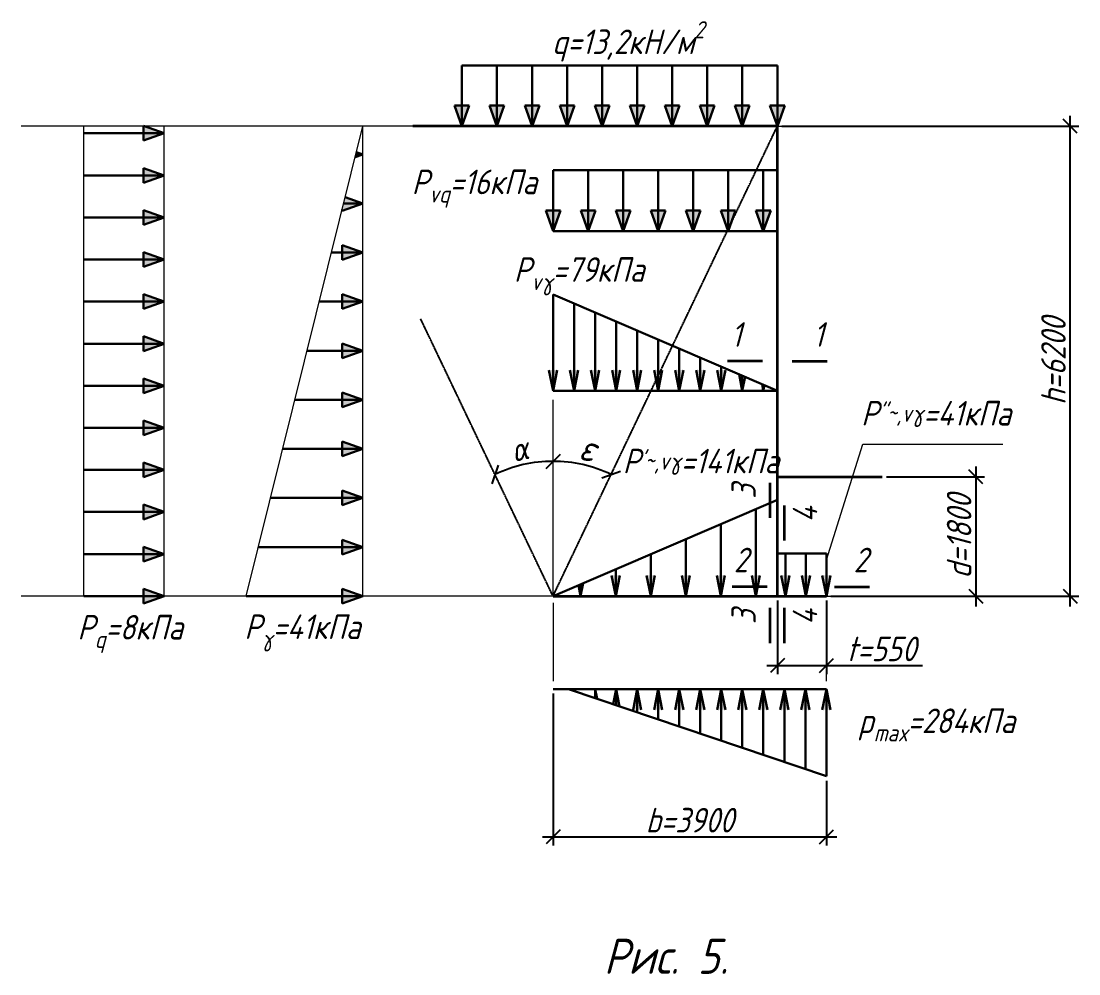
# Model space of a CAD drawing. Header units: millimetres. Extents: x -1004 to 900128, y -352756 to 107728.
# Drawn here: x 657479 to 672568, y -245644 to -232059 of the extents above; entities that cross this region are included whole.
import ezdxf

# ---------------------------------------------------------------- set-up
doc = ezdxf.new("R2010")
doc.units = ezdxf.units.MM
doc.linetypes.add('ACAD_ISO02W100', pattern=[15, 12, -3])
doc.linetypes.add('ACAD_ISO04W100', pattern=[30, 24, -3, 0, -3])
for name, color, linetype, lineweight in [('axles', 152, 'ACAD_ISO04W100', 20), ('basic', 95, 'Continuous', 30), ('hatch', 117, 'ACAD_ISO02W100', 25), ('size', 45, 'Continuous', 20), ('text', 13, 'Continuous', 20), ('thick', 42, 'Continuous', 35), ('thin', 153, 'Continuous', 18)]:
    doc.layers.add(name, color=color, linetype=linetype, lineweight=lineweight)
doc.styles.add('Structures', font='isocpeur.ttf', dxfattribs={"width": 0.85, "oblique": 15})
doc.styles.add('structures 5', font='isocpeur.ttf', dxfattribs={"width": 0.85, "oblique": 15, "height": 5})
doc.dimstyles.new('structures 3.5', dxfattribs={"dimtxt": 3.5, "dimasz": 2, "dimexe": 1.25, "dimexo": 0.625, "dimtad": 1, "dimtxsty": 'Structures', "dimblk": 'OBLIQUE', "dimcen": 2.5, "dimdle": 1.5, "dimadec": 0, "dimazin": 0, "dimtfac": 1, "dimtmove": 0, "dimatfit": 3, "dimfxl": 1, "dimarcsym": 0})

# ---------------------------------------------------------------- blocks, each defined once
blk = doc.blocks.new('_Oblique')
at = {"color": 0, "linetype": 'ByBlock', "lineweight": -2}
blk.add_line((-0.5, -0.5), (0.5, 0.5), dxfattribs=at)
blk = doc.blocks.new('*D1070')
at = {"layer": 'Defpoints', "color": 0, "transparency": 16777216}
for p in [(669762, -238558), (668967, -240258), (671097, -240258)]:
    blk.add_point(p, dxfattribs=at)
at = {"layer": 'size', "color": 0, "lineweight": -2, "transparency": 16777216}
for p, q in [((671097, -238408), (671097, -240408)), ((669825, -238558), (671222, -238558)), ((669030, -240258), (671222, -240258))]:
    blk.add_line(p, q, dxfattribs=at)
at = {"layer": 'size', "color": 0, "lineweight": -2, "transparency": 16777216, "xscale": 200, "yscale": 200, "zscale": 200}
for p, rotation in [((671097, -238558), 90), ((671097, -240258), 270)]:
    blk.add_blockref('_Oblique', p, dxfattribs=dict(at, rotation=rotation))
at = {"layer": 'size', "color": 0, "transparency": 16777216, "insert": (670860, -239408), "char_height": 350, "attachment_point": 5, "rotation": 90, "style": 'Structures'}
blk.add_mtext('d=1800', dxfattribs=at)
blk = doc.blocks.new('*D1071')
at = {"layer": 'Defpoints', "color": 0, "transparency": 16777216}
for p in [(668267, -240258), (668967, -240258), (668967, -241248)]:
    blk.add_point(p, dxfattribs=at)
at = {"layer": 'size', "color": 0, "lineweight": -2, "transparency": 16777216}
for p, q in [((668267, -240321), (668267, -241373)), ((668967, -240321), (668967, -241373)), ((668117, -241248), (668967, -241248)), ((668967, -241248), (670338, -241248))]:
    blk.add_line(p, q, dxfattribs=at)
at = {"layer": 'size', "color": 0, "lineweight": -2, "transparency": 16777216, "xscale": 200, "yscale": 200, "zscale": 200, "rotation": 180}
blk.add_blockref('_Oblique', (668267, -241248), dxfattribs=at)
at = {"layer": 'size', "color": 0, "lineweight": -2, "transparency": 16777216, "xscale": 200, "yscale": 200, "zscale": 200}
blk.add_blockref('_Oblique', (668967, -241248), dxfattribs=at)
at = {"layer": 'size', "color": 0, "transparency": 16777216, "insert": (669752, -241011), "char_height": 350, "attachment_point": 5, "style": 'Structures'}
blk.add_mtext('t=550', dxfattribs=at)
blk = doc.blocks.new('*D1072')
at = {"layer": 'Defpoints', "color": 0, "transparency": 16777216}
for p in [(668267, -233558), (672443, -233558), (668967, -240258)]:
    blk.add_point(p, dxfattribs=at)
at = {"layer": 'size', "color": 0, "lineweight": -2, "transparency": 16777216}
for p, q in [((672443, -240408), (672443, -233408)), ((668330, -233558), (672568, -233558)), ((669030, -240258), (672568, -240258))]:
    blk.add_line(p, q, dxfattribs=at)
at = {"layer": 'size', "color": 0, "lineweight": -2, "transparency": 16777216, "xscale": 200, "yscale": 200, "zscale": 200}
for p, rotation in [((672443, -233558), 90), ((672443, -240258), 270)]:
    blk.add_blockref('_Oblique', p, dxfattribs=dict(at, rotation=rotation))
at = {"layer": 'size', "color": 0, "transparency": 16777216, "insert": (672206, -236908), "char_height": 350, "attachment_point": 5, "rotation": 90, "style": 'Structures'}
blk.add_mtext('h=6200', dxfattribs=at)
blk = doc.blocks.new('*D1073')
at = {"layer": 'Defpoints', "color": 0, "transparency": 16777216}
for p in [(668267, -233558), (665067, -237457), (665351, -238358), (665067, -240258), (665067, -240258)]:
    blk.add_point(p, dxfattribs=at)
at = {"layer": 'size', "color": 0, "lineweight": -2, "transparency": 16777216}
blk.add_arc((665067, -240258), 1922, 64.4703, 90, dxfattribs=at)
at = {"layer": 'size', "color": 0, "lineweight": -2, "transparency": 16777216, "xscale": 200, "yscale": 200, "zscale": 200}
for p, rotation in [((665067, -238337), 180.0000000000007), ((665895, -238524), 334.4703020094678)]:
    blk.add_blockref('_Oblique', p, dxfattribs=dict(at, rotation=rotation))
at = {"layer": 'size', "color": 0, "transparency": 16777216, "insert": (665570, -238143), "char_height": 350, "attachment_point": 5, "rotation": 346.6245, "style": 'Structures'}
blk.add_mtext('{\\H1.08333x;ε}', dxfattribs=at)
blk = doc.blocks.new('*D1074')
at = {"layer": 'Defpoints', "color": 0, "transparency": 16777216}
for p in [(661867, -233558), (665067, -233808), (664783, -238358), (665067, -240258), (665067, -240258)]:
    blk.add_point(p, dxfattribs=at)
at = {"layer": 'size', "color": 0, "lineweight": -2, "transparency": 16777216}
blk.add_arc((665067, -240258), 1922, 90, 115.5297, dxfattribs=at)
at = {"layer": 'size', "color": 0, "lineweight": -2, "transparency": 16777216, "xscale": 200, "yscale": 200, "zscale": 200}
blk.add_blockref('_Oblique', (665067, -238337), dxfattribs=at)
at = {"layer": 'size', "color": 0, "lineweight": -2, "transparency": 16777216, "xscale": 200, "yscale": 200, "zscale": 200, "rotation": 205.5296979905339}
blk.add_blockref('_Oblique', (664239, -238524), dxfattribs=at)
at = {"layer": 'size', "color": 0, "transparency": 16777216, "insert": (664592, -238160), "char_height": 350, "width": 756.43, "attachment_point": 5, "rotation": 12.7648, "style": 'Structures'}
blk.add_mtext('{\\H0.95833x;α}', dxfattribs=at)
blk = doc.blocks.new('*D1063')
at = {"layer": 'Defpoints', "color": 0, "transparency": 16777216}
for p in [(665067, -241585), (668967, -242827), (668967, -243690)]:
    blk.add_point(p, dxfattribs=at)
at = {"layer": 'size', "color": 0, "lineweight": -2, "transparency": 16777216}
for p, q in [((665067, -241647), (665067, -243815)), ((668967, -242890), (668967, -243815)), ((664917, -243690), (669117, -243690))]:
    blk.add_line(p, q, dxfattribs=at)
at = {"layer": 'size', "color": 0, "lineweight": -2, "transparency": 16777216, "xscale": 200, "yscale": 200, "zscale": 200, "rotation": 180}
blk.add_blockref('_Oblique', (665067, -243690), dxfattribs=at)
at = {"layer": 'size', "color": 0, "lineweight": -2, "transparency": 16777216, "xscale": 200, "yscale": 200, "zscale": 200}
blk.add_blockref('_Oblique', (668967, -243690), dxfattribs=at)
at = {"layer": 'size', "color": 0, "transparency": 16777216, "insert": (667017, -243453), "char_height": 350, "attachment_point": 5, "style": 'Structures'}
blk.add_mtext('b=3900', dxfattribs=at)

msp = doc.modelspace()

# ---------------------------------------------------------------- hatches: boundary and pattern name
at = {"layer": 'basic'}
h = msp.add_hatch(color=256, dxfattribs=at)
h.dxf.hatch_style = 1
h.paths.add_polyline_path([(663662.165, -233263.631), (663767.09, -233558.288), (663767.09, -233263.631)])
h.paths.add_polyline_path([(663767.09, -233263.631), (663767.09, -233558.288), (663872.015, -233263.631)])
h = msp.add_hatch(color=256, dxfattribs=at)
h.dxf.hatch_style = 1
h.paths.add_polyline_path([(664162.165, -233263.631), (664267.09, -233558.288), (664267.09, -233263.631)])
h.paths.add_polyline_path([(664267.09, -233263.631), (664267.09, -233558.288), (664372.015, -233263.631)])
h = msp.add_hatch(color=256, dxfattribs=at)
h.dxf.hatch_style = 1
h.paths.add_polyline_path([(664662.165, -233263.631), (664767.09, -233558.288), (664767.09, -233263.631)])
h.paths.add_polyline_path([(664767.09, -233263.631), (664767.09, -233558.288), (664872.015, -233263.631)])
h = msp.add_hatch(color=256, dxfattribs=at)
h.dxf.hatch_style = 1
h.paths.add_polyline_path([(665162.165, -233263.631), (665267.09, -233558.288), (665267.09, -233263.631)])
h.paths.add_polyline_path([(665267.09, -233263.631), (665267.09, -233558.288), (665372.015, -233263.631)])
h = msp.add_hatch(color=256, dxfattribs=at)
h.dxf.hatch_style = 1
h.paths.add_polyline_path([(665662.165, -233263.631), (665767.09, -233558.288), (665767.09, -233263.631)])
h.paths.add_polyline_path([(665767.09, -233263.631), (665767.09, -233558.288), (665872.015, -233263.631)])
h = msp.add_hatch(color=256, dxfattribs=at)
h.dxf.hatch_style = 1
h.paths.add_polyline_path([(666162.165, -233263.631), (666267.09, -233558.288), (666267.09, -233263.631)])
h.paths.add_polyline_path([(666267.09, -233263.631), (666267.09, -233558.288), (666372.015, -233263.631)])
h = msp.add_hatch(color=256, dxfattribs=at)
h.dxf.hatch_style = 1
h.paths.add_polyline_path([(666662.165, -233263.631), (666767.09, -233558.288), (666767.09, -233263.631)])
h.paths.add_polyline_path([(666767.09, -233263.631), (666767.09, -233558.288), (666872.015, -233263.631)])
h = msp.add_hatch(color=256, dxfattribs=at)
h.dxf.hatch_style = 1
h.paths.add_polyline_path([(667162.165, -233263.631), (667267.09, -233558.288), (667267.09, -233263.631)])
h.paths.add_polyline_path([(667267.09, -233263.631), (667267.09, -233558.288), (667372.015, -233263.631)])
h = msp.add_hatch(color=256, dxfattribs=at)
h.dxf.hatch_style = 1
h.paths.add_polyline_path([(667662.165, -233263.631), (667767.09, -233558.288), (667767.09, -233263.631)])
h.paths.add_polyline_path([(667767.09, -233263.631), (667767.09, -233558.288), (667872.015, -233263.631)])
h = msp.add_hatch(color=256, dxfattribs=at)
h.dxf.hatch_style = 1
h.paths.add_polyline_path([(668162.165, -233263.631), (668267.09, -233558.288), (668267.09, -233263.631)])
h.paths.add_polyline_path([(668267.09, -233263.631), (668267.09, -233558.288), (668372.015, -233263.631)])
h = msp.add_hatch(color=256, dxfattribs=at)
h.dxf.hatch_style = 1
h.paths.add_polyline_path([(659222.11, -233553.362), (659516.766, -233658.288), (659222.11, -233658.288)])
h.paths.add_polyline_path([(659222.11, -233658.288), (659516.766, -233658.288), (659222.11, -233763.213)])
h = msp.add_hatch(color=256, dxfattribs=at)
h.dxf.hatch_style = 1
h.paths.add_polyline_path([(662260.763, -233925.802), (662252.699, -233958.288), (662351.991, -233958.288)])
h.paths.add_polyline_path([(662351.991, -233958.288), (662252.699, -233958.288), (662243.071, -233997.074)])
h.paths.add_polyline_path([(662351.991, -234658.288), (662078.936, -234658.288), (662066.933, -234706.641), (662091.968, -234750.88)])
h.paths.add_polyline_path([(662101.112, -234568.951), (662078.936, -234658.288), (662351.991, -234658.288)])
h.paths.add_polyline_path([(662066.933, -234706.641), (662057.335, -234745.308), (662057.335, -234763.213), (662091.968, -234750.88)])
h = msp.add_hatch(color=256, dxfattribs=at)
h.dxf.hatch_style = 1
h.paths.add_polyline_path([(659222.11, -234153.362), (659516.766, -234258.288), (659222.11, -234258.288)])
h.paths.add_polyline_path([(659222.11, -234258.288), (659516.766, -234258.288), (659222.11, -234363.213)])
h = msp.add_hatch(color=256, dxfattribs=at)
h.dxf.hatch_style = 1
h.paths.add_polyline_path([(659222.11, -234753.362), (659516.766, -234858.288), (659222.11, -234858.288)])
h.paths.add_polyline_path([(659222.11, -234858.288), (659516.766, -234858.288), (659222.11, -234963.213)])
h = msp.add_hatch(color=256, dxfattribs=at)
h.dxf.hatch_style = 1
h.paths.add_polyline_path([(664962.165, -234757.085), (665067.09, -235051.741), (665067.09, -234757.085)])
h.paths.add_polyline_path([(665067.09, -234757.085), (665067.09, -235051.741), (665172.015, -234757.085)])
h = msp.add_hatch(color=256, dxfattribs=at)
h.dxf.hatch_style = 1
h.paths.add_polyline_path([(665462.165, -234757.085), (665567.09, -235051.741), (665567.09, -234757.085)])
h.paths.add_polyline_path([(665567.09, -234757.085), (665567.09, -235051.741), (665672.015, -234757.085)])
h = msp.add_hatch(color=256, dxfattribs=at)
h.dxf.hatch_style = 1
h.paths.add_polyline_path([(665962.165, -234757.085), (666067.09, -235051.741), (666067.09, -234757.085)])
h.paths.add_polyline_path([(666067.09, -234757.085), (666067.09, -235051.741), (666172.015, -234757.085)])
h = msp.add_hatch(color=256, dxfattribs=at)
h.dxf.hatch_style = 1
h.paths.add_polyline_path([(666462.165, -234757.085), (666567.09, -235051.741), (666567.09, -234757.085)])
h.paths.add_polyline_path([(666567.09, -234757.085), (666567.09, -235051.741), (666672.015, -234757.085)])
h = msp.add_hatch(color=256, dxfattribs=at)
h.dxf.hatch_style = 1
h.paths.add_polyline_path([(666962.165, -234757.085), (667067.09, -235051.741), (667067.09, -234757.085)])
h.paths.add_polyline_path([(667067.09, -234757.085), (667067.09, -235051.741), (667172.015, -234757.085)])
h = msp.add_hatch(color=256, dxfattribs=at)
h.dxf.hatch_style = 1
h.paths.add_polyline_path([(667462.165, -234757.085), (667567.09, -235051.741), (667567.09, -234757.085)])
h.paths.add_polyline_path([(667567.09, -234757.085), (667567.09, -235051.741), (667672.015, -234757.085)])
h = msp.add_hatch(color=256, dxfattribs=at)
h.dxf.hatch_style = 1
h.paths.add_polyline_path([(667962.165, -234757.085), (668067.09, -235051.741), (668067.09, -234757.085)])
h.paths.add_polyline_path([(668067.09, -234757.085), (668067.09, -235051.741), (668172.015, -234757.085)])
h = msp.add_hatch(color=256, dxfattribs=at)
h.dxf.hatch_style = 1
h.paths.add_polyline_path([(659222.11, -235353.362), (659516.766, -235458.288), (659222.11, -235458.288)])
h.paths.add_polyline_path([(659222.11, -235458.288), (659516.766, -235458.288), (659222.11, -235563.213)])
h = msp.add_hatch(color=256, dxfattribs=at)
h.dxf.hatch_style = 1
h.paths.add_polyline_path([(662057.335, -235253.362), (662351.991, -235358.288), (662057.335, -235358.288)])
h.paths.add_polyline_path([(662057.335, -235358.288), (662351.991, -235358.288), (662057.335, -235463.213)])
h = msp.add_hatch(color=256, dxfattribs=at)
h.dxf.hatch_style = 1
h.paths.add_polyline_path([(659222.11, -235953.362), (659516.766, -236058.288), (659222.11, -236058.288)])
h.paths.add_polyline_path([(659222.11, -236058.288), (659516.766, -236058.288), (659222.11, -236163.213)])
h = msp.add_hatch(color=256, dxfattribs=at)
h.dxf.hatch_style = 1
h.paths.add_polyline_path([(662057.335, -235953.362), (662351.991, -236058.288), (662057.335, -236058.288)])
h.paths.add_polyline_path([(662057.335, -236058.288), (662351.991, -236058.288), (662057.335, -236163.213)])
h = msp.add_hatch(color=256, dxfattribs=at)
h.dxf.hatch_style = 1
h.paths.add_polyline_path([(659222.11, -236553.362), (659516.766, -236658.288), (659222.11, -236658.288)])
h.paths.add_polyline_path([(659222.11, -236658.288), (659516.766, -236658.288), (659222.11, -236763.213)])
h = msp.add_hatch(color=256, dxfattribs=at)
h.dxf.hatch_style = 1
h.paths.add_polyline_path([(662057.335, -236653.362), (662351.991, -236758.288), (662057.335, -236758.288)])
h.paths.add_polyline_path([(662057.335, -236758.288), (662351.991, -236758.288), (662057.335, -236863.213)])
h = msp.add_hatch(color=256, dxfattribs=at)
h.dxf.hatch_style = 1
h.paths.add_polyline_path([(665008.358, -237034.451), (665067.09, -237034.451), (665067.09, -237329.107)])
h.paths.add_polyline_path([(665067.09, -237034.451), (665125.822, -237034.451), (665067.09, -237329.107)])
h = msp.add_hatch(color=256, dxfattribs=at)
h.dxf.hatch_style = 1
h.paths.add_polyline_path([(665308.358, -237034.451), (665367.09, -237034.451), (665367.09, -237329.107)])
h.paths.add_polyline_path([(665367.09, -237034.451), (665425.822, -237034.451), (665367.09, -237329.107)])
h = msp.add_hatch(color=256, dxfattribs=at)
h.dxf.hatch_style = 1
h.paths.add_polyline_path([(665608.358, -237034.451), (665667.09, -237034.451), (665667.09, -237329.107)])
h.paths.add_polyline_path([(665667.09, -237034.451), (665725.822, -237034.451), (665667.09, -237329.107)])
h = msp.add_hatch(color=256, dxfattribs=at)
h.dxf.hatch_style = 1
h.paths.add_polyline_path([(665908.358, -237034.451), (665967.09, -237034.451), (665967.09, -237329.107)])
h.paths.add_polyline_path([(665967.09, -237034.451), (666025.822, -237034.451), (665967.09, -237329.107)])
h = msp.add_hatch(color=256, dxfattribs=at)
h.dxf.hatch_style = 1
h.paths.add_polyline_path([(666208.358, -237034.451), (666267.09, -237034.451), (666267.09, -237329.107)])
h.paths.add_polyline_path([(666267.09, -237034.451), (666325.822, -237034.451), (666267.09, -237329.107)])
h = msp.add_hatch(color=256, dxfattribs=at)
h.dxf.hatch_style = 1
h.paths.add_polyline_path([(666508.358, -237034.451), (666567.09, -237034.451), (666567.09, -237329.107)])
h.paths.add_polyline_path([(666567.09, -237034.451), (666625.822, -237034.451), (666567.09, -237329.107)])
h = msp.add_hatch(color=256, dxfattribs=at)
h.dxf.hatch_style = 1
h.paths.add_polyline_path([(666808.358, -237034.451), (666867.09, -237034.451), (666867.09, -237329.107)])
h.paths.add_polyline_path([(666867.09, -237034.451), (666925.822, -237034.451), (666867.09, -237329.107)])
h = msp.add_hatch(color=256, dxfattribs=at)
h.dxf.hatch_style = 1
h.paths.add_polyline_path([(667108.358, -237034.451), (667167.09, -237034.451), (667167.09, -237329.107)])
h.paths.add_polyline_path([(667167.09, -237034.451), (667225.822, -237034.451), (667167.09, -237329.107)])
h = msp.add_hatch(color=256, dxfattribs=at)
h.dxf.hatch_style = 1
h.paths.add_polyline_path([(667408.358, -237034.451), (667467.09, -237034.451), (667467.09, -237329.107)])
h.paths.add_polyline_path([(667467.09, -237034.451), (667525.822, -237034.451), (667467.09, -237329.107)])
h = msp.add_hatch(color=256, dxfattribs=at)
h.dxf.hatch_style = 1
h.paths.add_polyline_path([(659222.11, -237153.362), (659516.766, -237258.288), (659222.11, -237258.288)])
h.paths.add_polyline_path([(659222.11, -237258.288), (659516.766, -237258.288), (659222.11, -237363.213)])
h = msp.add_hatch(color=256, dxfattribs=at)
h.dxf.hatch_style = 1
h.paths.add_polyline_path([(667806.504, -237131.368), (667767.09, -237114.446), (667767.09, -237329.107)])
h.paths.add_polyline_path([(667767.09, -237114.446), (667720.299, -237094.358), (667767.09, -237329.107)])
h.paths.add_polyline_path([(668082.856, -237250.011), (668067.09, -237243.243), (668067.09, -237329.107)])
h.paths.add_polyline_path([(668067.09, -237243.243), (668048.374, -237235.208), (668067.09, -237329.107)])
h = msp.add_hatch(color=256, dxfattribs=at)
h.dxf.hatch_style = 1
h.paths.add_polyline_path([(662057.335, -237353.362), (662351.991, -237458.288), (662057.335, -237458.288)])
h.paths.add_polyline_path([(662057.335, -237458.288), (662351.991, -237458.288), (662057.335, -237563.213)])
h = msp.add_hatch(color=256, dxfattribs=at)
h.dxf.hatch_style = 1
h.paths.add_polyline_path([(659222.11, -237753.362), (659516.766, -237858.288), (659222.11, -237858.288)])
h.paths.add_polyline_path([(659222.11, -237858.288), (659516.766, -237858.288), (659222.11, -237963.213)])
h = msp.add_hatch(color=256, dxfattribs=at)
h.dxf.hatch_style = 1
h.paths.add_polyline_path([(662057.335, -238053.362), (662351.991, -238158.288), (662057.335, -238158.288)])
h.paths.add_polyline_path([(662057.335, -238158.288), (662351.991, -238158.288), (662057.335, -238263.213)])
h = msp.add_hatch(color=256, dxfattribs=at)
h.dxf.hatch_style = 1
h.paths.add_polyline_path([(659222.11, -238353.362), (659516.766, -238458.288), (659222.11, -238458.288)])
h.paths.add_polyline_path([(659222.11, -238458.288), (659516.766, -238458.288), (659222.11, -238563.213)])
h = msp.add_hatch(color=256, dxfattribs=at)
h.dxf.hatch_style = 1
h.paths.add_polyline_path([(662057.335, -238753.362), (662351.991, -238858.288), (662057.335, -238858.288)])
h.paths.add_polyline_path([(662057.335, -238858.288), (662351.991, -238858.288), (662057.335, -238963.213)])
h = msp.add_hatch(color=256, dxfattribs=at)
h.dxf.hatch_style = 1
h.paths.add_polyline_path([(659222.11, -238953.362), (659516.766, -239058.288), (659222.11, -239058.288)])
h.paths.add_polyline_path([(659222.11, -239058.288), (659516.766, -239058.288), (659222.11, -239163.213)])
h = msp.add_hatch(color=256, dxfattribs=at)
h.dxf.hatch_style = 1
h.paths.add_polyline_path([(662057.335, -239453.362), (662351.991, -239558.288), (662057.335, -239558.288)])
h.paths.add_polyline_path([(662057.335, -239558.288), (662351.991, -239558.288), (662057.335, -239663.213)])
h = msp.add_hatch(color=256, dxfattribs=at)
h.dxf.hatch_style = 1
h.paths.add_polyline_path([(659222.11, -239553.362), (659516.766, -239658.288), (659222.11, -239658.288)])
h.paths.add_polyline_path([(659222.11, -239658.288), (659516.766, -239658.288), (659222.11, -239763.213)])
h = msp.add_hatch(color=256, dxfattribs=at)
h.dxf.hatch_style = 1
h.paths.add_polyline_path([(665497.582, -240073.468), (665460.743, -240089.284), (665460.743, -240258.288)])
h.paths.add_polyline_path([(665460.743, -240089.284), (665429.712, -240102.606), (665460.743, -240258.288)])
h = msp.add_hatch(color=256, dxfattribs=at)
h.dxf.hatch_style = 1
h.paths.add_polyline_path([(666019.475, -239963.631), (665960.743, -239963.631), (665960.743, -240258.288)])
h.paths.add_polyline_path([(665960.743, -239963.631), (665902.012, -239963.631), (665960.743, -240258.288)])
h = msp.add_hatch(color=256, dxfattribs=at)
h.dxf.hatch_style = 1
h.paths.add_polyline_path([(666519.475, -239963.631), (666460.743, -239963.631), (666460.743, -240258.288)])
h.paths.add_polyline_path([(666460.743, -239963.631), (666402.012, -239963.631), (666460.743, -240258.288)])
h = msp.add_hatch(color=256, dxfattribs=at)
h.dxf.hatch_style = 1
h.paths.add_polyline_path([(667019.475, -239963.631), (666960.743, -239963.631), (666960.743, -240258.288)])
h.paths.add_polyline_path([(666960.743, -239963.631), (666902.012, -239963.631), (666960.743, -240258.288)])
h = msp.add_hatch(color=256, dxfattribs=at)
h.dxf.hatch_style = 1
h.paths.add_polyline_path([(667519.475, -239963.631), (667460.743, -239963.631), (667460.743, -240258.288)])
h.paths.add_polyline_path([(667460.743, -239963.631), (667402.012, -239963.631), (667460.743, -240258.288)])
h = msp.add_hatch(color=256, dxfattribs=at)
h.dxf.hatch_style = 1
h.paths.add_polyline_path([(668019.475, -239963.631), (667960.743, -239963.631), (667960.743, -240258.288)])
h.paths.add_polyline_path([(667960.743, -239963.631), (667902.012, -239963.631), (667960.743, -240258.288)])
h = msp.add_hatch(color=256, dxfattribs=at)
h.dxf.hatch_style = 1
h.paths.add_polyline_path([(668440.401, -239963.631), (668381.669, -239963.631), (668381.669, -240258.288)])
h.paths.add_polyline_path([(668381.669, -239963.631), (668322.938, -239963.631), (668381.669, -240258.288)])
h = msp.add_hatch(color=256, dxfattribs=at)
h.dxf.hatch_style = 1
h.paths.add_polyline_path([(668733.112, -239963.631), (668674.38, -239963.631), (668674.38, -240258.288)])
h.paths.add_polyline_path([(668674.38, -239963.631), (668615.648, -239963.631), (668674.38, -240258.288)])
h = msp.add_hatch(color=256, dxfattribs=at)
h.dxf.hatch_style = 1
h.paths.add_polyline_path([(669025.822, -239963.631), (668967.09, -239963.631), (668967.09, -240258.288)])
h.paths.add_polyline_path([(668967.09, -239963.631), (668908.358, -239963.631), (668967.09, -240258.288)])
h = msp.add_hatch(color=256, dxfattribs=at)
h.dxf.hatch_style = 1
h.paths.add_polyline_path([(659222.11, -240153.362), (659516.766, -240258.288), (659222.11, -240258.288)])
h.paths.add_polyline_path([(659222.11, -240258.288), (659516.766, -240258.288), (659222.11, -240363.213)])
h = msp.add_hatch(color=256, dxfattribs=at)
h.dxf.hatch_style = 1
h.paths.add_polyline_path([(662057.335, -240153.362), (662351.991, -240258.288), (662057.335, -240258.288)])
h.paths.add_polyline_path([(662057.335, -240258.288), (662351.991, -240258.288), (662057.335, -240363.213)])
h = msp.add_hatch(color=256, dxfattribs=at)
h.dxf.hatch_style = 1
h.paths.add_polyline_path([(665967.09, -241584.741), (665967.09, -241814.298), (666016.147, -241830.859)])
h.paths.add_polyline_path([(665967.09, -241584.741), (665924.219, -241799.825), (665967.09, -241814.298)])
h.paths.add_polyline_path([(665667.09, -241584.741), (665667.09, -241713.023), (665694.505, -241722.277)])
h.paths.add_polyline_path([(665667.09, -241584.741), (665643.133, -241704.935), (665667.09, -241713.023)])
h.paths.add_polyline_path([(665367.09, -241584.741), (665362.047, -241610.045), (665367.09, -241611.748)])
h.paths.add_polyline_path([(665367.09, -241584.741), (665367.09, -241611.748), (665372.862, -241613.696)])
h = msp.add_hatch(color=256, dxfattribs=at)
h.dxf.hatch_style = 1
h.paths.add_polyline_path([(666208.358, -241879.397), (666267.09, -241879.397), (666267.09, -241584.741)])
h.paths.add_polyline_path([(666267.09, -241879.397), (666325.822, -241879.397), (666267.09, -241584.741)])
h = msp.add_hatch(color=256, dxfattribs=at)
h.dxf.hatch_style = 1
h.paths.add_polyline_path([(666508.358, -241879.397), (666567.09, -241879.397), (666567.09, -241584.741)])
h.paths.add_polyline_path([(666567.09, -241879.397), (666625.822, -241879.397), (666567.09, -241584.741)])
h = msp.add_hatch(color=256, dxfattribs=at)
h.dxf.hatch_style = 1
h.paths.add_polyline_path([(666808.358, -241879.397), (666867.09, -241879.397), (666867.09, -241584.741)])
h.paths.add_polyline_path([(666867.09, -241879.397), (666925.822, -241879.397), (666867.09, -241584.741)])
h = msp.add_hatch(color=256, dxfattribs=at)
h.dxf.hatch_style = 1
h.paths.add_polyline_path([(667108.358, -241879.397), (667167.09, -241879.397), (667167.09, -241584.741)])
h.paths.add_polyline_path([(667167.09, -241879.397), (667225.822, -241879.397), (667167.09, -241584.741)])
h = msp.add_hatch(color=256, dxfattribs=at)
h.dxf.hatch_style = 1
h.paths.add_polyline_path([(667408.358, -241879.397), (667467.09, -241879.397), (667467.09, -241584.741)])
h.paths.add_polyline_path([(667467.09, -241879.397), (667525.822, -241879.397), (667467.09, -241584.741)])
h = msp.add_hatch(color=256, dxfattribs=at)
h.dxf.hatch_style = 1
h.paths.add_polyline_path([(667708.358, -241879.397), (667767.09, -241879.397), (667767.09, -241584.741)])
h.paths.add_polyline_path([(667767.09, -241879.397), (667825.822, -241879.397), (667767.09, -241584.741)])
h = msp.add_hatch(color=256, dxfattribs=at)
h.dxf.hatch_style = 1
h.paths.add_polyline_path([(668008.358, -241879.397), (668067.09, -241879.397), (668067.09, -241584.741)])
h.paths.add_polyline_path([(668067.09, -241879.397), (668125.822, -241879.397), (668067.09, -241584.741)])
h = msp.add_hatch(color=256, dxfattribs=at)
h.dxf.hatch_style = 1
h.paths.add_polyline_path([(668308.358, -241879.397), (668367.09, -241879.397), (668367.09, -241584.741)])
h.paths.add_polyline_path([(668367.09, -241879.397), (668425.822, -241879.397), (668367.09, -241584.741)])
h = msp.add_hatch(color=256, dxfattribs=at)
h.dxf.hatch_style = 1
h.paths.add_polyline_path([(668608.358, -241879.397), (668667.09, -241879.397), (668667.09, -241584.741)])
h.paths.add_polyline_path([(668667.09, -241879.397), (668725.822, -241879.397), (668667.09, -241584.741)])
h = msp.add_hatch(color=256, dxfattribs=at)
h.dxf.hatch_style = 1
h.paths.add_polyline_path([(668908.358, -241879.397), (668967.09, -241879.397), (668967.09, -241584.741)])
h.paths.add_polyline_path([(668967.09, -241879.397), (669025.822, -241879.397), (668967.09, -241584.741)])

# ---------------------------------------------------------------- linework, layer by layer
at = {"layer": 'axles', "ltscale": 0.2}
for p, q in [((663065.374, -233558.288), (657478.766, -233558.288)), ((665067.09, -240258.288), (657478.766, -240258.288))]:
    msp.add_line(p, q, dxfattribs=at)
at = {"layer": 'axles', "ltscale": 0.4}
for p, q in [((668267.09, -233558.288), (672443.383, -233558.288)), ((668967.09, -240258.288), (672443.383, -240258.288))]:
    msp.add_line(p, q, dxfattribs=at)
at = {"layer": 'basic'}
for p, q in [((663767.09, -233558.288), (663767.09, -232691.754)), ((668267.09, -232691.754), (663767.09, -232691.754)), ((664267.09, -233558.288), (664267.09, -232691.754)), ((664767.09, -233558.288), (664767.09, -232691.754)), ((665267.09, -233558.288), (665267.09, -232691.754)), ((665767.09, -233558.288), (665767.09, -232691.754)), ((666267.09, -233558.288), (666267.09, -232691.754)), ((666767.09, -233558.288), (666767.09, -232691.754)), ((667267.09, -233558.288), (667267.09, -232691.754)), ((667767.09, -233558.288), (667767.09, -232691.754)), ((668267.09, -233558.288), (668267.09, -232691.754)), ((663767.09, -233558.288), (663662.165, -233263.631)), ((663872.015, -233263.631), (663662.165, -233263.631)), ((663767.09, -233558.288), (663872.015, -233263.631)), ((664267.09, -233558.288), (664162.165, -233263.631)), ((664372.015, -233263.631), (664162.165, -233263.631)), ((664267.09, -233558.288), (664372.015, -233263.631)), ((664767.09, -233558.288), (664662.165, -233263.631)), ((664872.015, -233263.631), (664662.165, -233263.631)), ((664767.09, -233558.288), (664872.015, -233263.631)), ((665267.09, -233558.288), (665162.165, -233263.631)), ((665372.015, -233263.631), (665162.165, -233263.631)), ((665267.09, -233558.288), (665372.015, -233263.631)), ((665767.09, -233558.288), (665662.165, -233263.631)), ((665872.015, -233263.631), (665662.165, -233263.631)), ((665767.09, -233558.288), (665872.015, -233263.631)), ((666267.09, -233558.288), (666162.165, -233263.631)), ((666372.015, -233263.631), (666162.165, -233263.631)), ((666267.09, -233558.288), (666372.015, -233263.631)), ((666767.09, -233558.288), (666662.165, -233263.631)), ((666872.015, -233263.631), (666662.165, -233263.631)), ((666767.09, -233558.288), (666872.015, -233263.631)), ((667267.09, -233558.288), (667162.165, -233263.631)), ((667372.015, -233263.631), (667162.165, -233263.631)), ((667267.09, -233558.288), (667372.015, -233263.631)), ((667767.09, -233558.288), (667662.165, -233263.631)), ((667872.015, -233263.631), (667662.165, -233263.631)), ((667767.09, -233558.288), (667872.015, -233263.631)), ((668267.09, -233558.288), (668162.165, -233263.631)), ((668372.015, -233263.631), (668162.165, -233263.631)), ((668267.09, -233558.288), (668372.015, -233263.631)), ((659516.766, -233658.288), (659222.11, -233553.362)), ((659222.11, -233763.213), (659222.11, -233553.362)), ((659516.766, -233658.288), (658374.899, -233658.288)), ((659516.766, -233658.288), (659222.11, -233763.213)), ((662351.991, -233958.288), (662243.071, -233997.074)), ((662351.991, -233958.288), (662252.699, -233958.288)), ((662351.991, -233958.288), (662260.763, -233925.802)), ((659516.766, -234258.288), (659222.11, -234153.362)), ((659222.11, -234363.213), (659222.11, -234153.362)), ((665067.09, -235051.741), (665067.09, -234185.208)), ((665067.09, -234185.208), (668267.09, -234185.208)), ((665567.09, -235051.741), (665567.09, -234185.208)), ((666067.09, -235051.741), (666067.09, -234185.208)), ((666567.09, -235051.741), (666567.09, -234185.208)), ((667067.09, -235051.741), (667067.09, -234185.208)), ((667567.09, -235051.741), (667567.09, -234185.208)), ((668067.09, -235051.741), (668067.09, -234185.208)), ((659516.766, -234258.288), (658374.899, -234258.288)), ((659516.766, -234258.288), (659222.11, -234363.213)), ((662351.991, -234658.288), (662101.112, -234568.951)), ((659516.766, -234858.288), (659222.11, -234753.362)), ((659222.11, -234963.213), (659222.11, -234753.362)), ((662351.991, -234658.288), (662057.335, -234763.213)), ((662057.335, -234763.213), (662057.335, -234745.308)), ((662351.991, -234658.288), (662078.936, -234658.288)), ((665067.09, -235051.741), (664962.165, -234757.085)), ((665172.015, -234757.085), (664962.165, -234757.085)), ((665067.09, -235051.741), (665172.015, -234757.085)), ((665567.09, -235051.741), (665462.165, -234757.085)), ((665672.015, -234757.085), (665462.165, -234757.085)), ((665567.09, -235051.741), (665672.015, -234757.085)), ((666067.09, -235051.741), (665962.165, -234757.085)), ((666172.015, -234757.085), (665962.165, -234757.085)), ((666067.09, -235051.741), (666172.015, -234757.085)), ((666567.09, -235051.741), (666462.165, -234757.085)), ((666672.015, -234757.085), (666462.165, -234757.085)), ((666567.09, -235051.741), (666672.015, -234757.085)), ((667067.09, -235051.741), (666962.165, -234757.085)), ((667172.015, -234757.085), (666962.165, -234757.085)), ((667067.09, -235051.741), (667172.015, -234757.085)), ((667567.09, -235051.741), (667462.165, -234757.085)), ((667672.015, -234757.085), (667462.165, -234757.085)), ((667567.09, -235051.741), (667672.015, -234757.085)), ((668067.09, -235051.741), (667962.165, -234757.085)), ((668172.015, -234757.085), (667962.165, -234757.085)), ((668067.09, -235051.741), (668172.015, -234757.085)), ((659516.766, -234858.288), (658374.899, -234858.288)), ((659516.766, -234858.288), (659222.11, -234963.213)), ((668267.09, -235051.741), (665067.09, -235051.741)), ((659516.766, -235458.288), (659222.11, -235353.362)), ((659222.11, -235563.213), (659222.11, -235353.362)), ((662351.991, -235358.288), (661905.174, -235358.288)), ((662351.991, -235358.288), (662057.335, -235253.362)), ((662057.335, -235463.213), (662057.335, -235253.362)), ((662351.991, -235358.288), (662057.335, -235463.213)), ((659516.766, -235458.288), (658374.899, -235458.288)), ((659516.766, -235458.288), (659222.11, -235563.213)), ((659516.766, -236058.288), (659222.11, -235953.362)), ((659222.11, -236163.213), (659222.11, -235953.362)), ((662351.991, -236058.288), (662057.335, -235953.362)), ((662057.335, -236163.213), (662057.335, -235953.362)), ((668267.09, -237329.107), (665067.09, -235955.277)), ((665067.09, -237329.107), (665067.09, -235955.277)), ((659516.766, -236058.288), (658374.899, -236058.288)), ((659516.766, -236058.288), (659222.11, -236163.213)), ((662351.991, -236058.288), (661731.411, -236058.288)), ((662351.991, -236058.288), (662057.335, -236163.213)), ((665367.09, -237329.107), (665367.09, -236084.073)), ((665667.09, -237329.107), (665667.09, -236212.87)), ((665967.09, -237329.107), (665967.09, -236341.667)), ((659516.766, -236658.288), (659222.11, -236553.362)), ((659222.11, -236763.213), (659222.11, -236553.362)), ((666267.09, -237329.107), (666267.09, -236470.463)), ((666567.09, -237329.107), (666567.09, -236599.26)), ((659516.766, -236658.288), (658374.899, -236658.288)), ((659516.766, -236658.288), (659222.11, -236763.213)), ((662351.991, -236758.288), (662057.335, -236653.362)), ((662057.335, -236863.213), (662057.335, -236653.362)), ((666867.09, -237329.107), (666867.09, -236728.056)), ((662351.991, -236758.288), (661557.649, -236758.288)), ((662351.991, -236758.288), (662057.335, -236863.213)), ((667167.09, -237329.107), (667167.09, -236856.853)), ((665067.09, -237329.107), (665008.358, -237034.451)), ((665067.09, -237329.107), (665125.822, -237034.451)), ((665367.09, -237329.107), (665308.358, -237034.451)), ((665367.09, -237329.107), (665425.822, -237034.451)), ((665667.09, -237329.107), (665608.358, -237034.451)), ((665667.09, -237329.107), (665725.822, -237034.451)), ((665967.09, -237329.107), (665908.358, -237034.451)), ((665967.09, -237329.107), (666025.822, -237034.451)), ((666267.09, -237329.107), (666208.358, -237034.451)), ((666267.09, -237329.107), (666325.822, -237034.451)), ((666567.09, -237329.107), (666508.358, -237034.451)), ((666567.09, -237329.107), (666625.822, -237034.451)), ((666867.09, -237329.107), (666808.358, -237034.451)), ((666867.09, -237329.107), (666925.822, -237034.451)), ((667167.09, -237329.107), (667108.358, -237034.451)), ((667167.09, -237329.107), (667225.822, -237034.451)), ((667467.09, -237329.107), (667408.358, -237034.451)), ((667467.09, -237329.107), (667467.09, -236985.65)), ((667467.09, -237329.107), (667525.822, -237034.451)), ((659516.766, -237258.288), (659222.11, -237153.362)), ((659222.11, -237363.213), (659222.11, -237153.362)), ((667767.09, -237329.107), (667720.299, -237094.358)), ((667767.09, -237329.107), (667767.09, -237114.446)), ((667767.09, -237329.107), (667806.504, -237131.368)), ((659516.766, -237258.288), (658374.899, -237258.288)), ((659516.766, -237258.288), (659222.11, -237363.213)), ((662351.991, -237458.288), (662057.335, -237353.362)), ((662057.335, -237563.213), (662057.335, -237353.362)), ((668267.09, -237329.107), (665067.09, -237329.107)), ((668067.09, -237329.107), (668048.374, -237235.208)), ((668067.09, -237329.107), (668067.09, -237243.243)), ((668067.09, -237329.107), (668082.856, -237250.011)), ((662351.991, -237458.288), (661383.887, -237458.288)), ((662351.991, -237458.288), (662057.335, -237563.213)), ((659516.766, -237858.288), (659222.11, -237753.362)), ((659222.11, -237963.213), (659222.11, -237753.362)), ((659516.766, -237858.288), (658374.899, -237858.288)), ((659516.766, -237858.288), (659222.11, -237963.213)), ((662351.991, -238158.288), (662057.335, -238053.362)), ((662057.335, -238263.213), (662057.335, -238053.362)), ((662351.991, -238158.288), (661210.124, -238158.288)), ((662351.991, -238158.288), (662057.335, -238263.213)), ((659516.766, -238458.288), (659222.11, -238353.362)), ((659222.11, -238563.213), (659222.11, -238353.362)), ((659516.766, -238458.288), (658374.899, -238458.288)), ((659516.766, -238458.288), (659222.11, -238563.213)), ((662351.991, -238858.288), (661036.362, -238858.288)), ((662351.991, -238858.288), (662057.335, -238753.362)), ((662057.335, -238963.213), (662057.335, -238753.362)), ((662351.991, -238858.288), (662057.335, -238963.213)), ((659516.766, -239058.288), (659222.11, -238953.362)), ((659222.11, -239163.213), (659222.11, -238953.362)), ((665067.09, -240258.288), (668267.09, -238884.457)), ((667960.743, -240258.288), (667960.743, -239015.978)), ((659516.766, -239058.288), (658374.899, -239058.288)), ((659516.766, -239058.288), (659222.11, -239163.213)), ((667460.743, -240258.288), (667460.743, -239230.639)), ((662351.991, -239558.288), (662057.335, -239453.362)), ((662057.335, -239663.213), (662057.335, -239453.362)), ((666960.743, -240258.288), (666960.743, -239445.301)), ((659516.766, -239658.288), (659222.11, -239553.362)), ((659222.11, -239763.213), (659222.11, -239553.362)), ((662351.991, -239558.288), (660862.6, -239558.288)), ((662351.991, -239558.288), (662057.335, -239663.213)), ((659516.766, -239658.288), (658374.899, -239658.288)), ((659516.766, -239658.288), (659222.11, -239763.213)), ((666460.743, -240258.288), (666460.743, -239659.962)), ((668967.09, -239650.686), (668267.09, -239650.686)), ((668381.669, -240258.288), (668381.669, -239650.686)), ((668674.38, -240258.288), (668674.38, -239650.686)), ((668967.09, -240258.288), (668967.09, -239650.686)), ((665960.743, -240258.288), (665960.743, -239874.623)), ((665460.743, -240258.288), (665497.582, -240073.468)), ((665960.743, -240258.288), (665902.012, -239963.631)), ((665960.743, -240258.288), (666019.475, -239963.631)), ((666460.743, -240258.288), (666402.012, -239963.631)), ((666460.743, -240258.288), (666519.475, -239963.631)), ((666960.743, -240258.288), (666902.012, -239963.631)), ((666960.743, -240258.288), (667019.475, -239963.631)), ((667460.743, -240258.288), (667402.012, -239963.631)), ((667460.743, -240258.288), (667519.475, -239963.631)), ((667960.743, -240258.288), (667902.012, -239963.631)), ((667960.743, -240258.288), (668019.475, -239963.631)), ((668381.669, -240258.288), (668322.938, -239963.631)), ((668381.669, -240258.288), (668440.401, -239963.631)), ((668674.38, -240258.288), (668615.648, -239963.631)), ((668674.38, -240258.288), (668733.112, -239963.631)), ((668967.09, -240258.288), (668908.358, -239963.631)), ((668967.09, -240258.288), (669025.822, -239963.631)), ((659516.766, -240258.288), (659222.11, -240153.362)), ((659222.11, -240363.213), (659222.11, -240153.362)), ((662351.991, -240258.288), (662057.335, -240153.362)), ((662057.335, -240363.213), (662057.335, -240153.362)), ((665460.743, -240258.288), (665429.712, -240102.606)), ((665460.743, -240258.288), (665460.743, -240089.284)), ((659516.766, -240258.288), (658374.899, -240258.288)), ((659516.766, -240258.288), (659222.11, -240363.213)), ((662351.991, -240258.288), (660688.837, -240258.288)), ((662351.991, -240258.288), (662057.335, -240363.213)), ((668967.09, -241584.741), (665067.09, -241584.741)), ((665287.09, -241584.741), (668967.09, -242827.05)), ((665667.09, -241584.741), (665667.09, -241713.023)), ((665667.09, -241584.741), (665694.505, -241722.277)), ((665967.09, -241584.741), (665924.219, -241799.825)), ((665967.09, -241584.741), (665967.09, -241814.298)), ((665967.09, -241584.741), (666016.147, -241830.859)), ((666267.09, -241584.741), (666208.358, -241879.397)), ((666267.09, -241584.741), (666267.09, -241915.573)), ((666267.09, -241584.741), (666325.822, -241879.397)), ((666567.09, -241584.741), (666508.358, -241879.397)), ((666567.09, -241584.741), (666567.09, -242016.848)), ((666567.09, -241584.741), (666625.822, -241879.397)), ((666867.09, -241584.741), (666808.358, -241879.397)), ((666867.09, -241584.741), (666867.09, -242118.124)), ((666867.09, -241584.741), (666925.822, -241879.397)), ((667167.09, -241584.741), (667108.358, -241879.397)), ((667167.09, -241584.741), (667167.09, -242219.399)), ((667167.09, -241584.741), (667225.822, -241879.397)), ((667467.09, -241584.741), (667408.358, -241879.397)), ((667467.09, -241584.741), (667467.09, -242320.674)), ((667467.09, -241584.741), (667525.822, -241879.397)), ((667767.09, -241584.741), (667708.358, -241879.397)), ((667767.09, -241584.741), (667767.09, -242421.949)), ((667767.09, -241584.741), (667825.822, -241879.397)), ((668067.09, -241584.741), (668008.358, -241879.397)), ((668067.09, -241584.741), (668067.09, -242523.224)), ((668067.09, -241584.741), (668125.822, -241879.397)), ((668367.09, -241584.741), (668308.358, -241879.397)), ((668367.09, -241584.741), (668367.09, -242624.5)), ((668367.09, -241584.741), (668425.822, -241879.397)), ((668667.09, -241584.741), (668608.358, -241879.397)), ((668667.09, -241584.741), (668667.09, -242725.775)), ((668667.09, -241584.741), (668725.822, -241879.397)), ((668967.09, -241584.741), (668908.358, -241879.397)), ((668967.09, -241584.741), (668967.09, -242827.05)), ((668967.09, -241584.741), (669025.822, -241879.397))]:
    msp.add_line(p, q, dxfattribs=at)
at = {"layer": 'hatch', "ltscale": 0.3}
for q in [(668267.09, -233558.288), (663181.353, -236310.025)]:
    msp.add_line((665067.09, -240258.288), q, dxfattribs=at)
at = {"layer": 'thick'}
for p, q in [((668267.09, -233558.288), (663065.374, -233558.288)), ((668267.09, -240258.288), (668267.09, -233558.288)), ((668054.769, -236908.288), (667554.769, -236908.288)), ((668479.411, -236908.288), (668979.411, -236908.288)), ((668267.09, -238558.288), (669762.413, -238558.288)), ((668165.914, -239140.304), (668165.914, -238640.304)), ((668368.266, -239465.236), (668368.266, -238965.236)), ((668121.24, -240124.074), (667621.24, -240124.074)), ((669082.661, -240124.074), (669582.661, -240124.074)), ((665067.09, -240258.288), (668967.09, -240258.288)), ((668165.914, -240927.296), (668165.914, -240427.296)), ((668368.266, -240927.296), (668368.266, -240427.296))]:
    msp.add_line(p, q, dxfattribs=at)
at = {"layer": 'thin'}
for p, q in [((658374.899, -240258.288), (658374.899, -233558.288)), ((659516.766, -240258.288), (659516.766, -233558.288)), ((660688.837, -240258.288), (662351.991, -233558.288)), ((662351.991, -240258.288), (662351.991, -233558.288)), ((668967.09, -239739.043), (669488.718, -238092.341)), ((669488.718, -238092.341), (671483.207, -238092.341)), ((665067.09, -240355.479), (665067.09, -241470.672)), ((668967.09, -241470.672), (668967.09, -240537.683))]:
    msp.add_line(p, q, dxfattribs=at)
at = {"layer": 'thin', "ltscale": 0.4}
msp.add_line((665067.09, -240258.288), (665067.09, -237457.143), dxfattribs=at)
at = {"layer": 'thin'}
for points in [[(668267.09, -233558.288), (663065.374, -233558.288)], [(668267.09, -238558.288), (669762.413, -238558.288)]]:
    msp.add_lwpolyline(points, dxfattribs=at)

# ---------------------------------------------------------------- texts
at = {"layer": 'text', "attachment_point": 5, "style": 'structures 5'}
for s, insert, char_height, width in [('\\A1;q=13,2кН/м{\\H0.7x;\\S2^ ;}', (666138.343, -232347.071), 350, 2511.65502), ('\\A1;P{\\H0.7x;\\S^ vq;\\H1.42857x;=16кПа}', (663944.726, -234411.2), 350, 878.35728), ('\\A1;P{\\H0.7x;\\S^ vγ;\\H1.42857x;=79кПа}', (665439.526, -235660.777), 350, 878.35728), ('\\A1;1', (667680.966, -236527.102), 350, 350), ('\\A1;1', (668853.215, -236527.102), 350, 350), ('\\A1;P{\\H0.7x;\\S"~,vγ;\\H1.42857x;=41кПа}', (670532.168, -237687.445), 350, 878.35728), ("\\A1;P{\\H0.7x;\\S'~,vγ;\\H1.42857x;=141кПа}", (667177.386, -238369.146), 350, 878.35728), ('\\A1;2', (667747.437, -239742.888), 350, 350), ('\\A1;2', (669456.464, -239742.888), 350, 350), ('\\A1;P{\\H0.7x;\\S^ q;\\H1.42857x;=8кПа}', (659034.329, -240761.493), 350, 1905.54601), ('\\A1;P{\\H0.67083x;\\S^ γ;}=41кПа', (661492.317, -240748.157), 350, 1953.35942), ('\\A1;p{\\H0.7x;\\S^ max;}=284кПа', (670539.987, -242094.922), 350, 1724.15503), ('Рис. 5.', (666678.437, -245394.183), 500, 2515.89751)]:
    msp.add_mtext(s, dxfattribs=dict(at, insert=insert, char_height=char_height, width=width))
at = {"layer": 'text', "char_height": 350, "width": 350, "attachment_point": 5, "rotation": 90, "style": 'structures 5'}
for s, insert in [('\\A1;3', (667784.729, -238766.501)), ('\\A1;4', (668662.158, -239094.563)), ('\\A1;3', (667784.729, -240553.493)), ('\\A1;4', (668662.158, -240556.622))]:
    msp.add_mtext(s, dxfattribs=dict(at, insert=insert))

# ---------------------------------------------------------------- dimensions: what is measured, and where the dimension line sits
at = {"layer": 'size'}
for base, p1, p2, text, picture, middle in [((672443.383, -233558.288), (668967.09, -240258.288), (668267.09, -233558.288), 'h=6200', '*D1072', (672205.883, -236908.288)), ((671097.181, -240258.288), (669762.413, -238558.288), (668967.09, -240258.288), 'd=1800', '*D1070', (670859.681, -239408.288))]:
    dim = msp.add_linear_dim(base=base, p1=p1, p2=p2, angle=90, text=text, dimstyle='structures 3.5', dxfattribs=at)
    dim.commit()
    dim.dimension.update_dxf_attribs({"geometry": picture, "text_midpoint": middle})
dim = msp.add_angular_dim_2l(base=(664782.707, -238357.681), line1=((665067.09, -240258.288), (661867.09, -233558.288)), line2=((665067.09, -240258.288), (665067.09, -233808.288)), text='{\\H0.95833x;α}', dimstyle='structures 3.5', override={"dimscale": 0, "dimblk1": 'Oblique', "dimblk2": 'Oblique', "dimsah": 1}, dxfattribs=at)
dim.commit()
dim.dimension.update_dxf_attribs({"geometry": '*D1074', "text_midpoint": (664591.612, -238159.501)})
dim = msp.add_angular_dim_2l(base=(665351.474, -238357.681), line1=((665067.09, -240258.288), (668267.09, -233558.288)), line2=((665067.09, -240258.288), (665067.09, -237457.143)), text='{\\H1.08333x;ε}', dimstyle='structures 3.5', override={"dimscale": 0, "dimblk1": 'Oblique', "dimblk2": 'Oblique', "dimsah": 1}, dxfattribs=at)
dim.commit()
dim.dimension.update_dxf_attribs({"geometry": '*D1073', "text_midpoint": (665511.657, -238388.651), "dimtype": 162})
for base, p1, p2, text, picture, middle in [((668967.09, -241248.006), (668267.09, -240258.288), (668967.09, -240258.288), 't=550', '*D1071', (669752.481, -241010.506)), ((668967.09, -243690.009), (665067.09, -241584.741), (668967.09, -242827.05), 'b=3900', '*D1063', (667017.09, -243452.509))]:
    dim = msp.add_linear_dim(base=base, p1=p1, p2=p2, text=text, dimstyle='structures 3.5', dxfattribs=at)
    dim.commit()
    dim.dimension.update_dxf_attribs({"geometry": picture, "text_midpoint": middle})

doc.saveas('drawing.dxf')
